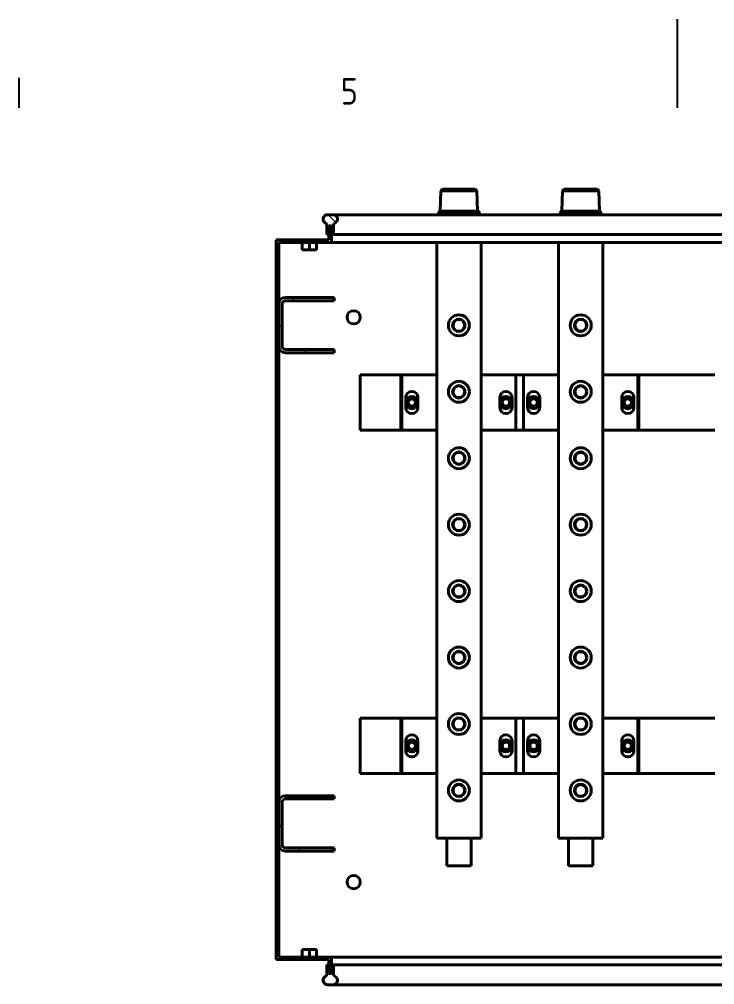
# Model space of a CAD drawing. Header units: millimetres. Extents: x 0 to 4752, y 0 to 3360.
# Drawn here: x 1782 to 2410, y 2488 to 3360 of the extents above; entities that cross this region are included whole.
import ezdxf

# ---------------------------------------------------------------- set-up
doc = ezdxf.new("R2010")
doc.units = ezdxf.units.MM
doc.header["$LTSCALE"] = 8
doc.layers.get('0').update_dxf_attribs({"color": 3, "lineweight": 25})
for name, color, linetype, lineweight in [('가시적인 것(ISO)', 3, 'Continuous', 40), ('경계(ISO)', 7, 'Continuous', 25), ('해치(ISO)', 7, 'Continuous', 18)]:
    doc.layers.add(name, color=color, linetype=linetype, lineweight=lineweight)
doc.styles.add('문자 텍스트_PSTEK_POSCO', font='isocp.shx')
pattern_1 = [(135.0002, (0, 0), (-17.96045, -17.96058), [])]

# ---------------------------------------------------------------- blocks, each defined once
blk = doc.blocks.new('경계 Default Border')
at = {"layer": '경계(ISO)'}
blk.add_line((222.75, 410), (222.75, 413.4), dxfattribs=at)
at = {"layer": '경계(ISO)', "flags": 128}
blk.add_lwpolyline([(297, 420), (297, 410)], dxfattribs=at)
at = {"layer": '경계(ISO)', "color": 2, "insert": (259.02, 410.37), "char_height": 3, "attachment_point": 7, "style": '문자 텍스트_PSTEK_POSCO'}
blk.add_mtext('5', dxfattribs=at)

msp = doc.modelspace()

# ---------------------------------------------------------------- hatches: boundary and pattern name
at = {"layer": '해치(ISO)'}
h = msp.add_hatch(dxfattribs=at)
h.set_pattern_fill('ANSI31', color=256, scale=203.2, angle=90.00021, style=0)
h.set_pattern_definition(pattern_1)
edge = h.paths.add_edge_path()
edge.add_line((2059.8, 3174.12), (2059.8, 3165.57))
edge.add_line((2059.8, 3165.57), (2061.65, 3165.57))
edge.add_line((2061.65, 3165.57), (2061.65, 3173.57))
edge.add_line((2061.65, 3173.57), (2063.95, 3173.57))
edge.add_line((2063.95, 3173.57), (2063.95, 3165.57))
edge.add_line((2063.95, 3165.57), (2065.8, 3165.57))
edge.add_line((2065.8, 3165.57), (2065.8, 3174.12))
edge.add_ellipse((2067.8, 3174.12), major_axis=(-2, 0), ratio=1, start_angle=294.62432, end_angle=360, ccw=False)
edge.add_ellipse((2065.3, 3179.57), major_axis=(1.67, -3.64), ratio=1, start_angle=0, end_angle=155.37568)
edge.add_line((2065.3, 3183.57), (2060.3, 3183.57))
edge.add_ellipse((2060.3, 3179.57), major_axis=(0, 4), ratio=1, start_angle=0, end_angle=155.37568)
edge.add_ellipse((2057.8, 3174.12), major_axis=(0.83, 1.82), ratio=1, start_angle=294.62432, end_angle=360, ccw=False)
edge = h.paths.add_edge_path()
edge.add_ellipse((2762.6, 3179.57), major_axis=(0, 4), ratio=1, start_angle=0, end_angle=155.37568)
edge.add_ellipse((2760.1, 3174.12), major_axis=(0.83, 1.82), ratio=1, start_angle=294.62432, end_angle=360, ccw=False)
edge.add_line((2762.1, 3174.12), (2762.1, 3165.57))
edge.add_line((2762.1, 3165.57), (2763.95, 3165.57))
edge.add_line((2763.95, 3165.57), (2763.95, 3173.57))
edge.add_line((2763.95, 3173.57), (2766.25, 3173.57))
edge.add_line((2766.25, 3173.57), (2766.25, 3165.57))
edge.add_line((2766.25, 3165.57), (2768.1, 3165.57))
edge.add_line((2768.1, 3165.57), (2768.1, 3174.12))
edge.add_ellipse((2770.1, 3174.12), major_axis=(-2, 0), ratio=1, start_angle=294.62432, end_angle=360, ccw=False)
edge.add_ellipse((2767.6, 3179.57), major_axis=(1.67, -3.64), ratio=1, start_angle=0, end_angle=155.37568)
edge.add_line((2767.6, 3183.57), (2762.6, 3183.57))
h = msp.add_hatch(dxfattribs=at)
h.set_pattern_fill('ANSI31', color=256, scale=203.2, style=0)
h.set_pattern_definition([(45, (0, 0), (-17.96051, 17.96051), [])])
h.paths.add_polyline_path([(2813.95, 2558.57), (2818.69, 2558.57), (2826.69, 2558.57), (2826.69, 2560.87), (2818.69, 2560.87), (2811.65, 2560.87), (2811.65, 2513.17), (2763.95, 2513.17), (2763.95, 2506.17), (2763.95, 2498.17), (2766.25, 2498.17), (2766.25, 2506.17), (2766.25, 2510.87), (2813.95, 2510.87)])
h.paths.add_polyline_path([(2766.25, 3160.87), (2766.25, 3165.57), (2766.25, 3173.57), (2763.95, 3173.57), (2763.95, 3165.57), (2763.95, 3158.57), (2811.65, 3158.57), (2811.65, 3110.87), (2818.69, 3110.87), (2826.69, 3110.87), (2826.69, 3113.17), (2818.69, 3113.17), (2813.95, 3113.17), (2813.95, 3160.87)])
h.paths.add_polyline_path([(2016.25, 2513.17), (2016.25, 2614.87), (2016.25, 2652.87), (2016.25, 3064.87), (2016.25, 3102.87), (2016.25, 3158.57), (2063.95, 3158.57), (2063.95, 3165.57), (2063.95, 3173.57), (2061.65, 3173.57), (2061.65, 3165.57), (2061.65, 3160.87), (2013.95, 3160.87), (2013.95, 2510.87), (2061.65, 2510.87), (2061.65, 2506.17), (2061.65, 2498.17), (2063.95, 2498.17), (2063.95, 2506.17), (2063.95, 2513.17)])
h = msp.add_hatch(dxfattribs=at)
h.set_pattern_fill('ANSI31', color=256, scale=203.2, angle=90.00021, style=0)
h.set_pattern_definition(pattern_1)
edge = h.paths.add_edge_path()
edge.add_line((2066.25, 3105.87), (2066.25, 3108.87))
edge.add_line((2066.25, 3108.87), (2022.25, 3108.87))
edge.add_ellipse((2022.25, 3102.87), major_axis=(0, 6), ratio=1, start_angle=0, end_angle=90)
edge.add_line((2016.25, 3102.87), (2016.25, 3064.87))
edge.add_ellipse((2022.25, 3064.87), major_axis=(-6, 0), ratio=1, start_angle=0, end_angle=90)
edge.add_line((2022.25, 3058.87), (2066.25, 3058.87))
edge.add_line((2066.25, 3058.87), (2066.25, 3061.87))
edge.add_line((2066.25, 3061.87), (2022.25, 3061.87))
edge.add_ellipse((2022.25, 3064.87), major_axis=(0, -3), ratio=1, start_angle=270, end_angle=360, ccw=False)
edge.add_line((2019.25, 3064.87), (2019.25, 3102.87))
edge.add_ellipse((2022.25, 3102.87), major_axis=(-3, 0), ratio=1, start_angle=270, end_angle=360, ccw=False)
edge.add_line((2022.25, 3105.87), (2066.25, 3105.87))
h = msp.add_hatch(dxfattribs=at)
h.set_pattern_fill('ANSI31', color=256, scale=203.2, angle=14.99998, style=0)
h.set_pattern_definition([(60, (0, 0), (-21.99704, 12.7), [])])
edge = h.paths.add_edge_path()
edge.add_line((2066.25, 2655.87), (2066.25, 2658.87))
edge.add_line((2066.25, 2658.87), (2022.25, 2658.87))
edge.add_ellipse((2022.25, 2652.87), major_axis=(0, 6), ratio=1, start_angle=0, end_angle=90)
edge.add_line((2016.25, 2652.87), (2016.25, 2614.87))
edge.add_ellipse((2022.25, 2614.87), major_axis=(-6, 0), ratio=1, start_angle=0, end_angle=90)
edge.add_line((2022.25, 2608.87), (2066.25, 2608.87))
edge.add_line((2066.25, 2608.87), (2066.25, 2611.87))
edge.add_line((2066.25, 2611.87), (2022.25, 2611.87))
edge.add_ellipse((2022.25, 2614.87), major_axis=(0, -3), ratio=1, start_angle=270, end_angle=360, ccw=False)
edge.add_line((2019.25, 2614.87), (2019.25, 2652.87))
edge.add_ellipse((2022.25, 2652.87), major_axis=(-3, 0), ratio=1, start_angle=270, end_angle=360, ccw=False)
edge.add_line((2022.25, 2655.87), (2066.25, 2655.87))
h = msp.add_hatch(dxfattribs=at)
h.set_pattern_fill('ANSI31', color=256, scale=203.2, angle=105.00025, style=0)
h.set_pattern_definition([(150.00025, (0, 0), (-12.6999, -21.9971), [])])
edge = h.paths.add_edge_path()
edge.add_line((2768.1, 2497.63), (2768.1, 2506.17))
edge.add_line((2768.1, 2506.17), (2766.25, 2506.17))
edge.add_line((2766.25, 2506.17), (2766.25, 2498.17))
edge.add_line((2766.25, 2498.17), (2763.95, 2498.17))
edge.add_line((2763.95, 2498.17), (2763.95, 2506.17))
edge.add_line((2763.95, 2506.17), (2762.1, 2506.17))
edge.add_line((2762.1, 2506.17), (2762.1, 2497.63))
edge.add_ellipse((2760.1, 2497.63), major_axis=(2, 0), ratio=1, start_angle=294.62432, end_angle=360, ccw=False)
edge.add_ellipse((2762.6, 2492.17), major_axis=(-1.67, 3.64), ratio=1, start_angle=0, end_angle=155.37568)
edge.add_line((2762.6, 2488.17), (2767.6, 2488.17))
edge.add_ellipse((2767.6, 2492.17), major_axis=(0, -4), ratio=1, start_angle=0, end_angle=155.37568)
edge.add_ellipse((2770.1, 2497.63), major_axis=(-0.83, -1.82), ratio=1, start_angle=294.62432, end_angle=360, ccw=False)
edge = h.paths.add_edge_path()
edge.add_ellipse((2065.3, 2492.17), major_axis=(0, -4), ratio=1, start_angle=0, end_angle=155.37568)
edge.add_ellipse((2067.8, 2497.63), major_axis=(-0.83, -1.82), ratio=1, start_angle=294.62432, end_angle=360, ccw=False)
edge.add_line((2065.8, 2497.63), (2065.8, 2506.17))
edge.add_line((2065.8, 2506.17), (2063.95, 2506.17))
edge.add_line((2063.95, 2506.17), (2063.95, 2498.17))
edge.add_line((2063.95, 2498.17), (2061.65, 2498.17))
edge.add_line((2061.65, 2498.17), (2061.65, 2506.17))
edge.add_line((2061.65, 2506.17), (2059.8, 2506.17))
edge.add_line((2059.8, 2506.17), (2059.8, 2497.63))
edge.add_ellipse((2057.8, 2497.63), major_axis=(2, 0), ratio=1, start_angle=294.62432, end_angle=360, ccw=False)
edge.add_ellipse((2060.3, 2492.17), major_axis=(-1.67, 3.64), ratio=1, start_angle=0, end_angle=155.37568)
edge.add_line((2060.3, 2488.17), (2065.3, 2488.17))

# ---------------------------------------------------------------- linework, layer by layer
at = {"layer": '가시적인 것(ISO)'}
for p, q in [((2162.6, 3205.07), (2162.05, 3186.62)), ((2164.15, 3206.62), (2162.6, 3205.07)), ((2162.6, 3205.07), (2195.3, 3205.07)), ((2164.15, 3206.62), (2193.75, 3206.62)), ((2193.75, 3206.62), (2195.3, 3205.07)), ((2195.3, 3205.07), (2195.85, 3186.62)), ((2272.6, 3205.07), (2272.05, 3186.62)), ((2274.15, 3206.62), (2272.6, 3205.07)), ((2272.6, 3205.07), (2305.3, 3205.07)), ((2274.15, 3206.62), (2303.75, 3206.62)), ((2303.75, 3206.62), (2305.3, 3205.07)), ((2305.3, 3205.07), (2305.85, 3186.62)), ((2065.3, 3183.57), (2060.3, 3183.57)), ((2762.6, 3183.57), (2065.3, 3183.57)), ((2161.45, 3186.62), (2160.45, 3185.62)), ((2197.45, 3185.62), (2160.45, 3185.62)), ((2160.45, 3183.57), (2160.45, 3185.62)), ((2161.45, 3186.62), (2196.45, 3186.62)), ((2196.45, 3186.62), (2197.45, 3185.62)), ((2197.45, 3183.57), (2197.45, 3185.62)), ((2271.45, 3186.62), (2270.45, 3185.62)), ((2307.45, 3185.62), (2270.45, 3185.62)), ((2270.45, 3183.57), (2270.45, 3185.62)), ((2271.45, 3186.62), (2306.45, 3186.62)), ((2306.45, 3186.62), (2307.45, 3185.62)), ((2307.45, 3183.57), (2307.45, 3185.62)), ((2059.8, 3174.12), (2059.8, 3165.57)), ((2063.95, 3173.57), (2061.65, 3173.57)), ((2061.65, 3173.57), (2061.65, 3160.87)), ((2061.65, 3165.57), (2061.65, 3173.57)), ((2061.65, 3173.57), (2063.95, 3173.57)), ((2063.95, 3158.57), (2063.95, 3173.57)), ((2063.95, 3173.57), (2063.95, 3165.57)), ((2065.8, 3165.57), (2065.8, 3174.12)), ((2059.8, 3165.57), (2061.65, 3165.57)), ((2063.95, 3165.57), (2065.8, 3165.57)), ((2762.1, 3165.57), (2065.8, 3165.57)), ((2061.65, 3160.87), (2013.95, 3160.87)), ((2013.95, 3160.87), (2013.95, 2510.87)), ((2016.25, 2513.17), (2016.25, 3158.57)), ((2016.25, 3158.57), (2063.95, 3158.57)), ((2037.45, 3158.57), (2037.45, 3151.77)), ((2043.95, 3158.57), (2043.95, 3151.77)), ((2050.45, 3158.57), (2050.45, 3151.77)), ((2763.95, 3158.57), (2063.95, 3158.57)), ((2158.95, 3158.57), (2158.95, 2620.62)), ((2198.95, 3158.57), (2198.95, 2620.62)), ((2268.95, 3158.57), (2268.95, 2620.62)), ((2308.95, 3158.57), (2308.95, 2620.62)), ((2037.45, 3151.77), (2043.95, 3151.77)), ((2043.95, 3151.77), (2050.45, 3151.77)), ((2066.25, 3108.87), (2022.25, 3108.87)), ((2022.25, 3105.87), (2066.25, 3105.87)), ((2066.25, 3105.87), (2066.25, 3108.87)), ((2016.25, 3102.87), (2016.25, 3064.87)), ((2019.25, 3064.87), (2019.25, 3102.87)), ((2066.25, 3061.87), (2022.25, 3061.87)), ((2066.25, 3058.87), (2066.25, 3061.87)), ((2022.25, 3058.87), (2066.25, 3058.87)), ((2089.95, 3038.87), (2126.45, 3038.87)), ((2089.95, 3038.87), (2089.95, 2994.87)), ((2126.45, 2988.87), (2126.45, 3038.87)), ((2126.45, 3038.87), (2127.45, 3038.87)), ((2158.95, 3038.87), (2127.45, 3038.87)), ((2127.45, 3038.87), (2127.45, 2988.87)), ((2230.45, 3038.87), (2198.95, 3038.87)), ((2230.45, 3038.87), (2237.45, 3038.87)), ((2230.45, 2988.87), (2230.45, 3038.87)), ((2268.95, 3038.87), (2237.45, 3038.87)), ((2237.45, 3038.87), (2237.45, 2988.87)), ((2340.45, 3038.87), (2308.95, 3038.87)), ((2340.45, 3038.87), (2341.45, 3038.87)), ((2340.45, 2988.87), (2340.45, 3038.87)), ((2341.45, 3038.87), (2409.95, 3038.87)), ((2341.45, 3038.87), (2341.45, 2988.87)), ((2130.95, 3009.37), (2130.95, 3018.37)), ((2141.95, 3018.37), (2141.95, 3009.37)), ((2215.95, 3009.37), (2215.95, 3018.37)), ((2226.95, 3018.37), (2226.95, 3009.37)), ((2240.95, 3009.37), (2240.95, 3018.37)), ((2251.95, 3018.37), (2251.95, 3009.37)), ((2325.95, 3009.37), (2325.95, 3018.37)), ((2336.95, 3018.37), (2336.95, 3009.37)), ((2089.95, 2988.87), (2089.95, 2994.87)), ((2126.45, 2988.87), (2089.95, 2988.87)), ((2127.45, 2988.87), (2126.45, 2988.87)), ((2127.45, 2988.87), (2158.95, 2988.87)), ((2198.95, 2988.87), (2230.45, 2988.87)), ((2237.45, 2988.87), (2230.45, 2988.87)), ((2237.45, 2988.87), (2268.95, 2988.87)), ((2308.95, 2988.87), (2340.45, 2988.87)), ((2341.45, 2988.87), (2340.45, 2988.87)), ((2409.95, 2988.87), (2341.45, 2988.87)), ((2126.45, 2728.87), (2089.95, 2728.87)), ((2089.95, 2728.87), (2089.95, 2722.87)), ((2126.45, 2678.87), (2126.45, 2728.87)), ((2126.45, 2728.87), (2127.45, 2728.87)), ((2158.95, 2728.87), (2127.45, 2728.87)), ((2127.45, 2728.87), (2127.45, 2678.87)), ((2230.45, 2728.87), (2198.95, 2728.87)), ((2230.45, 2728.87), (2237.45, 2728.87)), ((2230.45, 2678.87), (2230.45, 2728.87)), ((2268.95, 2728.87), (2237.45, 2728.87)), ((2237.45, 2728.87), (2237.45, 2678.87)), ((2340.45, 2728.87), (2308.95, 2728.87)), ((2340.45, 2728.87), (2341.45, 2728.87)), ((2340.45, 2678.87), (2340.45, 2728.87)), ((2409.95, 2728.87), (2341.45, 2728.87)), ((2341.45, 2728.87), (2341.45, 2678.87)), ((2089.95, 2678.87), (2089.95, 2722.87)), ((2130.95, 2699.37), (2130.95, 2708.37)), ((2141.95, 2708.37), (2141.95, 2699.37)), ((2215.95, 2699.37), (2215.95, 2708.37)), ((2226.95, 2708.37), (2226.95, 2699.37)), ((2240.95, 2699.37), (2240.95, 2708.37)), ((2251.95, 2708.37), (2251.95, 2699.37)), ((2325.95, 2699.37), (2325.95, 2708.37)), ((2336.95, 2708.37), (2336.95, 2699.37)), ((2089.95, 2678.87), (2126.45, 2678.87)), ((2127.45, 2678.87), (2126.45, 2678.87)), ((2127.45, 2678.87), (2158.95, 2678.87)), ((2198.95, 2678.87), (2230.45, 2678.87)), ((2237.45, 2678.87), (2230.45, 2678.87)), ((2237.45, 2678.87), (2268.95, 2678.87)), ((2308.95, 2678.87), (2340.45, 2678.87)), ((2341.45, 2678.87), (2340.45, 2678.87)), ((2341.45, 2678.87), (2409.95, 2678.87)), ((2016.25, 2652.87), (2016.25, 2614.87)), ((2019.25, 2614.87), (2019.25, 2652.87)), ((2066.25, 2658.87), (2022.25, 2658.87)), ((2022.25, 2655.87), (2066.25, 2655.87)), ((2066.25, 2655.87), (2066.25, 2658.87)), ((2158.95, 2620.62), (2161.95, 2620.62)), ((2195.95, 2620.62), (2161.95, 2620.62)), ((2167.95, 2620.62), (2167.95, 2595.62)), ((2189.95, 2620.62), (2189.95, 2595.62)), ((2195.95, 2620.62), (2198.95, 2620.62)), ((2268.95, 2620.62), (2271.95, 2620.62)), ((2305.95, 2620.62), (2271.95, 2620.62)), ((2277.95, 2620.62), (2277.95, 2595.62)), ((2299.95, 2620.62), (2299.95, 2595.62)), ((2305.95, 2620.62), (2308.95, 2620.62)), ((2066.25, 2611.87), (2022.25, 2611.87)), ((2022.25, 2608.87), (2066.25, 2608.87)), ((2066.25, 2608.87), (2066.25, 2611.87)), ((2167.95, 2595.62), (2189.95, 2595.62)), ((2277.95, 2595.62), (2299.95, 2595.62)), ((2037.45, 2513.17), (2037.45, 2519.97)), ((2043.95, 2519.97), (2037.45, 2519.97)), ((2050.45, 2519.97), (2043.95, 2519.97)), ((2043.95, 2513.17), (2043.95, 2519.97)), ((2050.45, 2513.17), (2050.45, 2519.97)), ((2013.95, 2510.87), (2061.65, 2510.87)), ((2063.95, 2513.17), (2016.25, 2513.17)), ((2061.65, 2510.87), (2061.65, 2498.17)), ((2063.95, 2498.17), (2063.95, 2513.17)), ((2063.95, 2513.17), (2763.95, 2513.17)), ((2061.65, 2506.17), (2059.8, 2506.17)), ((2059.8, 2506.17), (2059.8, 2497.63)), ((2061.65, 2498.17), (2061.65, 2506.17)), ((2065.8, 2506.17), (2063.95, 2506.17)), ((2063.95, 2506.17), (2063.95, 2498.17)), ((2065.8, 2497.63), (2065.8, 2506.17)), ((2065.8, 2506.17), (2762.1, 2506.17)), ((2061.65, 2498.17), (2063.95, 2498.17)), ((2063.95, 2498.17), (2061.65, 2498.17)), ((2060.3, 2488.17), (2065.3, 2488.17)), ((2065.3, 2488.17), (2762.6, 2488.17))]:
    msp.add_line(p, q, dxfattribs=at)
for centre, radius in [((2083.95, 3090.87), 6), ((2178.95, 3083.62), 9.5), ((2178.95, 3083.62), 5.64), ((2178.95, 3083.62), 5.29), ((2178.95, 3083.62), 5.25), ((2288.95, 3083.62), 9.5), ((2288.95, 3083.62), 5.64), ((2288.95, 3083.62), 5.29), ((2288.95, 3083.62), 5.25), ((2178.95, 3023.62), 9.5), ((2178.95, 3023.62), 5.64), ((2178.95, 3023.62), 5.29), ((2178.95, 3023.62), 5.25), ((2288.95, 3023.62), 9.5), ((2288.95, 3023.62), 5.64), ((2288.95, 3023.62), 5.29), ((2288.95, 3023.62), 5.25), ((2136.45, 3013.87), 5.5), ((2136.45, 3013.87), 4.5), ((2136.45, 3013.87), 3.32), ((2221.45, 3013.87), 5.5), ((2221.45, 3013.87), 4.5), ((2221.45, 3013.87), 3.32), ((2246.45, 3013.87), 5.5), ((2246.45, 3013.87), 4.5), ((2246.45, 3013.87), 3.32), ((2331.45, 3013.87), 5.5), ((2331.45, 3013.87), 4.5), ((2331.45, 3013.87), 3.32), ((2178.95, 2963.62), 9.5), ((2288.95, 2963.62), 9.5), ((2178.95, 2963.62), 5.64), ((2178.95, 2963.62), 5.29), ((2178.95, 2963.62), 5.25), ((2288.95, 2963.62), 5.64), ((2288.95, 2963.62), 5.29), ((2288.95, 2963.62), 5.25), ((2178.95, 2903.62), 9.5), ((2288.95, 2903.62), 9.5), ((2178.95, 2903.62), 5.64), ((2178.95, 2903.62), 5.29), ((2178.95, 2903.62), 5.25), ((2288.95, 2903.62), 5.64), ((2288.95, 2903.62), 5.29), ((2288.95, 2903.62), 5.25), ((2178.95, 2843.62), 9.5), ((2288.95, 2843.62), 9.5), ((2178.95, 2843.62), 5.64), ((2178.95, 2843.62), 5.29), ((2178.95, 2843.62), 5.25), ((2288.95, 2843.62), 5.64), ((2288.95, 2843.62), 5.29), ((2288.95, 2843.62), 5.25), ((2178.95, 2783.62), 9.5), ((2288.95, 2783.62), 9.5), ((2178.95, 2783.62), 5.64), ((2178.95, 2783.62), 5.29), ((2178.95, 2783.62), 5.25), ((2288.95, 2783.62), 5.64), ((2288.95, 2783.62), 5.29), ((2288.95, 2783.62), 5.25), ((2178.95, 2723.62), 9.5), ((2178.95, 2723.62), 5.64), ((2178.95, 2723.62), 5.29), ((2178.95, 2723.62), 5.25), ((2288.95, 2723.62), 9.5), ((2288.95, 2723.62), 5.64), ((2288.95, 2723.62), 5.29), ((2288.95, 2723.62), 5.25), ((2136.45, 2703.87), 5.5), ((2136.45, 2703.87), 4.5), ((2136.45, 2703.87), 3.32), ((2221.45, 2703.87), 5.5), ((2221.45, 2703.87), 4.5), ((2221.45, 2703.87), 3.32), ((2246.45, 2703.87), 5.5), ((2246.45, 2703.87), 4.5), ((2246.45, 2703.87), 3.32), ((2331.45, 2703.87), 5.5), ((2331.45, 2703.87), 4.5), ((2331.45, 2703.87), 3.32), ((2178.95, 2663.62), 9.5), ((2178.95, 2663.62), 5.64), ((2178.95, 2663.62), 5.29), ((2178.95, 2663.62), 5.25), ((2288.95, 2663.62), 9.5), ((2288.95, 2663.62), 5.64), ((2288.95, 2663.62), 5.29), ((2288.95, 2663.62), 5.25), ((2083.95, 2580.87), 6)]:
    msp.add_circle(centre, radius, dxfattribs=at)
for centre, radius, start, end in [((2060.3, 3179.57), 4, 90, 245.37568), ((2065.3, 3179.57), 4, 294.62432, 90), ((2057.8, 3174.12), 2, 0, 65.37568), ((2067.8, 3174.12), 2, 114.62432, 180), ((2022.25, 3102.87), 6, 90, 180), ((2022.25, 3102.87), 3, 90, 180), ((2022.25, 3064.87), 6, 180, 270), ((2022.25, 3064.87), 3, 180, 270), ((2136.45, 3018.37), 5.5, 0, 180), ((2221.45, 3018.37), 5.5, 0, 180), ((2246.45, 3018.37), 5.5, 0, 180), ((2331.45, 3018.37), 5.5, 0, 180), ((2136.45, 3009.37), 5.5, 180, 0), ((2221.45, 3009.37), 5.5, 180, 0), ((2246.45, 3009.37), 5.5, 180, 0), ((2331.45, 3009.37), 5.5, 180, 0), ((2136.45, 2708.37), 5.5, 0, 180), ((2221.45, 2708.37), 5.5, 0, 180), ((2246.45, 2708.37), 5.5, 0, 180), ((2331.45, 2708.37), 5.5, 0, 180), ((2136.45, 2699.37), 5.5, 180, 0), ((2221.45, 2699.37), 5.5, 180, 0), ((2246.45, 2699.37), 5.5, 180, 0), ((2331.45, 2699.37), 5.5, 180, 0), ((2022.25, 2652.87), 6, 90, 180), ((2022.25, 2652.87), 3, 90, 180), ((2022.25, 2614.87), 6, 180, 270), ((2022.25, 2614.87), 3, 180, 270), ((2060.3, 2492.17), 4, 114.62432, 270), ((2057.8, 2497.63), 2, 294.62432, 0), ((2065.3, 2492.17), 4, 270, 65.37568), ((2067.8, 2497.63), 2, 180, 245.37568)]:
    msp.add_arc(centre, radius, start, end, dxfattribs=at)

# ---------------------------------------------------------------- block references
at = {"xscale": 8, "yscale": 8, "zscale": 8}
msp.add_blockref('경계 Default Border', (0, 0), dxfattribs=at)

doc.saveas('drawing.dxf')
